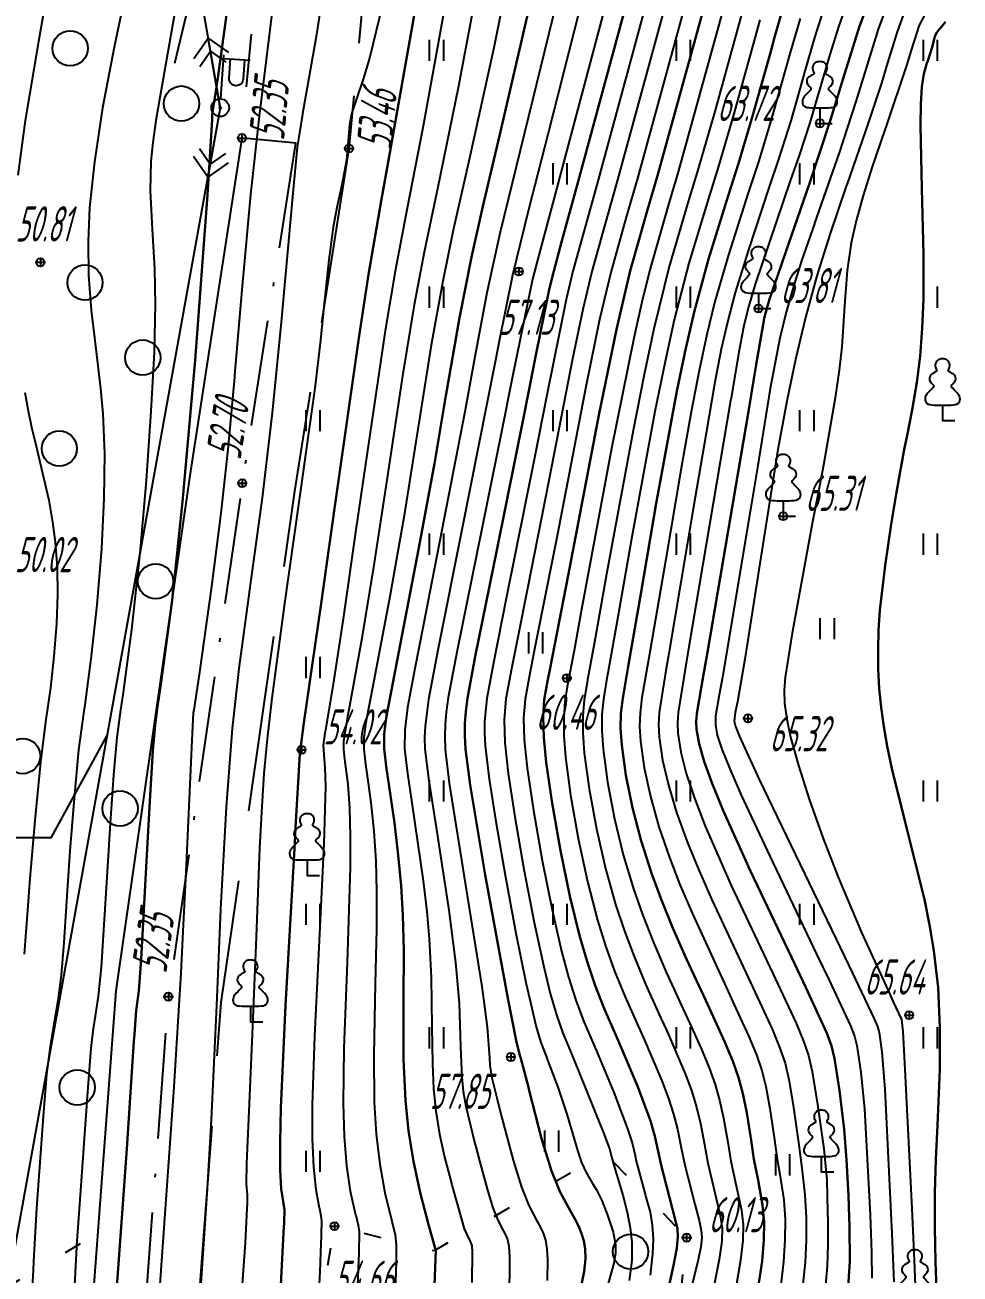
# Model space of a CAD drawing. Extents: x 1233805 to 1234355, y 654698 to 655114.
# Drawn here: x 1234273.72 to 1234300.23, y 655045.11 to 655080.53 of the extents above; entities that cross this region are included whole.
import ezdxf

# ---------------------------------------------------------------- set-up
doc = ezdxf.new("R2010")
doc.units = 0
for name, pattern in [('ИИDash_05_15', [2, 0.5, -1.5]), ('ИИDash_15_15', [3, 1.5, -1.5]), ('ИИDash_50_20', [7, 5, -2]), ('ИИDashDot_30_20', [5, 3, -1, 0, -1])]:
    doc.linetypes.add(name, pattern=pattern)
for name, color, linetype, lineweight in [('ИИ_ГОРИЗОНТАЛИ_ОСН', 32, 'Continuous', 25), ('ИИ_ГОРИЗОНТАЛИ_УТОЛЩ', 32, 'Continuous', 30), ('ИИ_ДОРОГИ_АД', 7, 'Continuous', 25), ('ИИ_ДОРОГИ_АД_ОСИ', 7, 'Continuous', 25), ('ИИ_ЛЭП_ВН', 250, 'Continuous', 25), ('ИИ_ОГРАДЫ', 7, 'Continuous', 25), ('ИИ_ОТМЕТКИ', 7, 'Continuous', 25), ('ИИ_УГОДЬЯ', 7, 'Continuous', 25)]:
    doc.layers.add(name, color=color, linetype=linetype, lineweight=lineweight)
doc.styles.add('VNIPISIMPLEXCUR', font='simplex.shx', dxfattribs={"width": 0.8, "oblique": 15})
doc.styles.add('ГОСТ 2.304 КУРСИВ', font='cs_gost2304.shx', dxfattribs={"oblique": 15})
doc.linetypes.add('ИИ054751', pattern='A,2.5,[1,3dservice.shx,S=0.8,R=0,X=0,Y=0],2.5', length=5)

# ---------------------------------------------------------------- blocks, each defined once
blk = doc.blocks.new('ИИ05401')
at = {"color": 0, "linetype": 'Continuous', "lineweight": 25}
for points in [[(-0.4, 1.2), (-0.4, 0)], [(0.4, 1.2), (0.4, 0)]]:
    blk.add_lwpolyline(points, dxfattribs=at)
blk = doc.blocks.new('ИИ053881')
at = {"color": 0, "linetype": 'Continuous', "lineweight": 25}
blk.add_lwpolyline([(0, 0.875), (0.129, 0.876), (0.342, 0.878), (0.479, 0.882), (0.614, 0.891), (0.726, 0.907), (0.816, 0.94), (0.906, 1), (0.956, 1.071), (0.983, 1.151), (0.991, 1.231), (0.986, 1.295), (0.963, 1.379), (0.932, 1.445), (0.884, 1.516), (0.798, 1.61), (0.719, 1.692), (0.646, 1.766), (0.575, 1.842), (0.536, 1.889), (0.511, 1.929), (0.501, 1.967), (0.504, 1.992), (0.518, 2.017), (0.545, 2.049), (0.608, 2.115), (0.679, 2.198), (0.732, 2.29), (0.745, 2.372), (0.736, 2.444), (0.709, 2.515), (0.672, 2.575), (0.633, 2.617), (0.596, 2.646), (0.548, 2.678), (0.495, 2.709), (0.408, 2.76), (0.363, 2.789), (0.336, 2.812), (0.324, 2.831), (0.321, 2.846), (0.325, 2.865), (0.335, 2.89), (0.353, 2.928), (0.372, 2.968), (0.4, 3.034), (0.413, 3.103), (0.412, 3.19), (0.398, 3.247), (0.363, 3.319), (0.32, 3.377), (0.284, 3.414), (0.246, 3.444), (0.181, 3.476), (0.125, 3.489), (0.07, 3.496), (0, 3.5), (-0.07, 3.496), (-0.125, 3.489), (-0.181, 3.476), (-0.246, 3.444), (-0.284, 3.414), (-0.32, 3.377), (-0.363, 3.319), (-0.398, 3.247), (-0.412, 3.19), (-0.413, 3.103), (-0.4, 3.034), (-0.372, 2.968), (-0.353, 2.928), (-0.335, 2.89), (-0.325, 2.865), (-0.321, 2.846), (-0.324, 2.831), (-0.336, 2.812), (-0.363, 2.789), (-0.408, 2.76), (-0.495, 2.709), (-0.548, 2.678), (-0.596, 2.646), (-0.633, 2.617), (-0.672, 2.575), (-0.709, 2.515), (-0.736, 2.444), (-0.745, 2.372), (-0.732, 2.29), (-0.679, 2.198), (-0.608, 2.115), (-0.545, 2.049), (-0.518, 2.017), (-0.504, 1.992), (-0.501, 1.967), (-0.511, 1.929), (-0.536, 1.889), (-0.575, 1.842), (-0.646, 1.766), (-0.719, 1.692), (-0.798, 1.61), (-0.884, 1.516), (-0.932, 1.445), (-0.963, 1.379), (-0.986, 1.295), (-0.991, 1.231), (-0.983, 1.151), (-0.956, 1.071), (-0.906, 1), (-0.816, 0.94), (-0.726, 0.907), (-0.614, 0.891), (-0.479, 0.882), (-0.342, 0.878), (-0.129, 0.876)], close=True, dxfattribs=at)
blk.add_lwpolyline([(0, 0.875), (0, 0), (0.7, 0)], dxfattribs=at)
blk = doc.blocks.new('ИИ05368')
at = {"color": 0, "linetype": 'Continuous'}
blk.add_circle((0, 0), 1, dxfattribs=at)
blk = doc.blocks.new('ИИ0511015')
at = {"linetype": 'Continuous', "lineweight": 25}
blk.add_hatch(color=0, dxfattribs=at).paths.add_polyline_path([(-0.05, 0, 1), (0.05, 0, 1)])
at = {"color": 0, "linetype": 'Continuous', "lineweight": 25, "flags": 128}
for points in [[(0, 0.5), (0, 3)], [(0, 2.806), (1.5, 2.806)], [(1.184, 2.806), (1.184, 1.706), (1.174, 1.617), (1.144, 1.532), (1.096, 1.456), (1.033, 1.393), (0.957, 1.345), (0.873, 1.316), (0.784, 1.306), (0.695, 1.316), (0.61, 1.345), (0.534, 1.393), (0.471, 1.456), (0.423, 1.532), (0.394, 1.617), (0.384, 1.706), (0.384, 2.806)]]:
    blk.add_lwpolyline(points, dxfattribs=at)
at = {"color": 0, "linetype": 'Continuous', "lineweight": 25}
for radius in [0.5, 0.05]:
    blk.add_circle((0, 0), radius, dxfattribs=at)
blk = doc.blocks.new('ИИ051141')
at = {"color": 0, "linetype": 'Continuous', "lineweight": 25, "flags": 128}
for points in [[(2.5, 0.75), (3.25, 0), (2.5, -0.75)], [(3, 1), (4, 0), (3, -1)], [(0, 0), (4, 0)]]:
    blk.add_lwpolyline(points, dxfattribs=at)
blk = doc.blocks.new('PICKET')
at = {"color": 0, "linetype": 'Continuous', "lineweight": 25}
for p, q in [((-0.23, 0), (0.23, 0)), ((0, 0.23), (0, -0.23))]:
    blk.add_line(p, q, dxfattribs=at)
blk.add_circle((0, 0), 0.23, dxfattribs=at)
at = {"color": 0, "linetype": 'Continuous', "style": 'VNIPISIMPLEXCUR', "oblique": 15, "width": 0.8}
blk.add_attdef('OTMETKA', (1.25, 0.3), '', height=2, dxfattribs=at)
at = {"color": 8, "linetype": 'Continuous', "style": 'VNIPISIMPLEXCUR', "oblique": 15, "width": 0.8, "flags": 1}
blk.add_attdef('NOMER', (1.25, -2.7), '', height=2, dxfattribs=at)

msp = doc.modelspace()

# ---------------------------------------------------------------- linework, layer by layer
at = {"layer": 'ИИ_ГОРИЗОНТАЛИ_ОСН', "flags": 128}
for points, elevation in [([(1234273.329, 655091.818), (1234273.82, 655090.132), (1234274.203, 655088.678), (1234274.391, 655087.867), (1234274.531, 655087.154), (1234274.631, 655086.498), (1234274.694, 655085.872), (1234274.724, 655085.25), (1234274.72, 655084.615), (1234274.683, 655083.947), (1234274.611, 655083.225), (1234274.43, 655081.95), (1234274.104, 655080.058), (1234273.723, 655077.819), (1234273.517, 655076.273)], 50.5), ([(1234286.84, 655083.219), (1234286.005, 655078.748), (1234285.421, 655075.936), (1234285.035, 655074.091), (1234284.754, 655072.594), (1234284.433, 655070.64), (1234283.986, 655067.685), (1234283.604, 655065.159), (1234283.262, 655063.086), (1234282.9, 655061.112), (1234282.864, 655060.924), (1234282.75, 655060.211), (1234282.75, 655059.996), (1234282.783, 655059.71), (1234282.793, 655059.639), (1234282.872, 655058.999), (1234282.92, 655058.32), (1234282.944, 655057.533), (1234282.942, 655056.641), (1234282.851, 655053.944), (1234282.762, 655051.515), (1234282.744, 655049.951), (1234282.772, 655049.01), (1234282.84, 655048.177), (1234282.944, 655047.459), (1234283.095, 655046.795), (1234283.097, 655046.785), (1234283.167, 655046.499), (1234283.195, 655046.312), (1234283.19, 655045.712), (1234283.061, 655042.752)], 55), ([(1234290.031, 655083.279), (1234288.545, 655077.424), (1234287.998, 655075.292), (1234287.545, 655073.439), (1234287.163, 655071.566), (1234287.057, 655071.026), (1234286.113, 655066.26), (1234285.427, 655062.804), (1234285.162, 655061.408), (1234285.063, 655060.645), (1234285.05, 655060.326), (1234285.059, 655060.006), (1234285.156, 655059.168), (1234285.392, 655057.653), (1234285.735, 655055.432), (1234285.928, 655053.944), (1234286.026, 655052.79), (1234286.07, 655051.555), (1234286.102, 655050.696), (1234286.146, 655050.288), (1234286.216, 655049.87), (1234286.466, 655048.848), (1234286.5, 655048.719), (1234286.606, 655048.323), (1234286.832, 655047.488), (1234286.986, 655046.987), (1234287.123, 655046.638), (1234287.286, 655046.328), (1234287.336, 655046.241), (1234287.402, 655046.089), (1234287.438, 655045.9), (1234287.457, 655045.612), (1234287.461, 655045.192), (1234287.434, 655044.294)], 57), ([(1234290.804, 655083.455), (1234288.725, 655075.628), (1234288.287, 655074.003), (1234288.108, 655073.318), (1234287.75, 655071.574), (1234287.546, 655070.562), (1234287.229, 655068.997), (1234285.977, 655062.794), (1234285.722, 655061.457), (1234285.662, 655061.044), (1234285.63, 655060.69), (1234285.621, 655060.348), (1234285.636, 655059.99), (1234285.749, 655059.033), (1234286.214, 655056.139), (1234286.674, 655053.27), (1234286.824, 655052.114), (1234286.889, 655051.244), (1234286.901, 655051.026), (1234286.954, 655050.672), (1234287.095, 655050.106), (1234287.166, 655049.838), (1234287.243, 655049.543), (1234287.562, 655048.346), (1234287.797, 655047.579), (1234288.002, 655047.059), (1234288.245, 655046.599), (1234288.319, 655046.469), (1234288.414, 655046.271), (1234288.473, 655046.071), (1234288.511, 655045.827), (1234288.531, 655045.513), (1234288.524, 655044.925)], 57.5), ([(1234285.991, 655083.096), (1234284.999, 655077.615), (1234284.559, 655075.339), (1234284.217, 655073.547), (1234283.943, 655071.92), (1234283.114, 655066.285), (1234282.74, 655063.693), (1234282.458, 655061.836), (1234282.24, 655060.548), (1234282.223, 655060.454), (1234282.172, 655060.102), (1234282.19, 655059.845), (1234282.191, 655059.837), (1234282.225, 655059.467), (1234282.237, 655058.947), (1234282.195, 655057.315), (1234282.079, 655054.957), (1234281.927, 655051.857), (1234281.865, 655049.915), (1234281.865, 655048.947), (1234281.898, 655048.144), (1234281.962, 655047.51), (1234282.062, 655046.992), (1234282.068, 655046.968), (1234282.11, 655046.766), (1234282.126, 655046.599), (1234282.106, 655045.9), (1234282.101, 655045.78), (1234282.085, 655045.4), (1234281.897, 655041.478)], 54.5), ([(1234276.75, 655082.279), (1234276.258, 655079.952), (1234275.923, 655078.182), (1234275.687, 655076.65), (1234275.552, 655075.358), (1234275.51, 655074.393), (1234275.526, 655073.429), (1234275.598, 655072.447), (1234275.744, 655071.19), (1234275.86, 655070.226), (1234275.925, 655069.506), (1234275.971, 655068.375), (1234275.958, 655067.102), (1234275.887, 655065.69), (1234275.754, 655064.09), (1234275.591, 655062.56), (1234275.414, 655061.25), (1234275.377, 655061.003), (1234275.242, 655059.974), (1234275.111, 655058.602), (1234274.995, 655057.116), (1234274.92, 655055.975), (1234274.822, 655054.513), (1234274.742, 655053.583), (1234274.651, 655052.861), (1234274.52, 655052.082), (1234274.431, 655051.561), (1234274.334, 655050.779), (1234274.235, 655049.583), (1234274.049, 655046.982), (1234273.966, 655045.466), (1234273.954, 655045.22), (1234273.871, 655043.744)], 51), ([(1234278.235, 655082.406), (1234277.76, 655079.709), (1234277.43, 655077.823), (1234277.343, 655077.199), (1234277.291, 655076.672), (1234277.269, 655075.828), (1234277.326, 655074.743), (1234277.393, 655073.616), (1234277.411, 655072.609), (1234277.38, 655071.257), (1234277.293, 655069.577), (1234277.153, 655067.613), (1234276.972, 655065.549), (1234276.742, 655063.39), (1234276.495, 655061.538), (1234276.43, 655061.111), (1234276.325, 655060.325), (1234276.228, 655059.267), (1234276.132, 655057.9), (1234276.049, 655056.52), (1234275.876, 655053.814), (1234275.794, 655052.989), (1234275.691, 655052.303), (1234275.654, 655052.078), (1234275.589, 655051.522), (1234275.502, 655050.398), (1234275.502, 655050.392), (1234275.494, 655050.277), (1234275.262, 655047.086), (1234275.185, 655045.923), (1234275.184, 655045.881), (1234275.121, 655044.788)], 51.5), ([(1234289.025, 655082.146), (1234288, 655077.938), (1234287.187, 655074.618), (1234286.818, 655072.931), (1234286.459, 655071.014), (1234286.194, 655069.559), (1234285.013, 655063.483), (1234284.786, 655062.334), (1234284.567, 655061.173), (1234284.485, 655060.536), (1234284.482, 655060.003), (1234284.563, 655059.304), (1234284.689, 655058.471), (1234285.01, 655056.26), (1234285.112, 655055.39), (1234285.181, 655054.618), (1234285.238, 655053.518), (1234285.257, 655052.122), (1234285.27, 655051.078), (1234285.304, 655050.366), (1234285.37, 655049.73), (1234285.475, 655049.082), (1234285.618, 655048.424), (1234285.821, 655047.65), (1234285.835, 655047.601), (1234285.953, 655047.168), (1234286.175, 655046.396), (1234286.328, 655046.058), (1234286.353, 655046.013), (1234286.386, 655045.914), (1234286.401, 655045.733), (1234286.39, 655044.87)], 56.5), ([(1234291.553, 655081.961), (1234289.95, 655076.064), (1234289.551, 655074.638), (1234289.25, 655073.545), (1234289.06, 655072.749), (1234288.513, 655070.031), (1234288.175, 655068.305), (1234287.365, 655064.264), (1234286.999, 655062.445), (1234286.812, 655061.434), (1234286.747, 655060.779), (1234286.745, 655060.449), (1234286.765, 655060.089), (1234286.877, 655059.144), (1234287.066, 655057.94), (1234287.33, 655056.422), (1234287.636, 655054.781), (1234287.917, 655053.378), (1234288.22, 655052.085), (1234288.345, 655051.679), (1234288.495, 655051.286), (1234288.529, 655051.203), (1234288.828, 655050.412), (1234289.084, 655049.643), (1234289.249, 655049.074), (1234289.392, 655048.584), (1234289.5, 655048.275), (1234289.63, 655047.993), (1234289.813, 655047.681), (1234289.923, 655047.5), (1234290.076, 655047.195), (1234290.236, 655046.785), (1234290.394, 655046.302), (1234290.465, 655045.941), (1234290.465, 655045.717), (1234290.413, 655045.425), (1234290.048, 655044.101)], 58.5), ([(1234292.054, 655081.756), (1234290.521, 655076.14), (1234290.158, 655074.859), (1234289.792, 655073.542), (1234289.536, 655072.464), (1234289.246, 655071.065), (1234288.791, 655068.733), (1234288.49, 655067.177), (1234287.739, 655063.41), (1234287.51, 655062.27), (1234287.356, 655061.424), (1234287.302, 655060.832), (1234287.32, 655060.176), (1234287.417, 655059.302), (1234287.604, 655058.08), (1234287.864, 655056.591), (1234288.156, 655055.083), (1234288.426, 655053.822), (1234288.611, 655053.072), (1234288.788, 655052.459), (1234288.968, 655051.946), (1234289.211, 655051.357), (1234289.28, 655051.195), (1234290.141, 655049.065), (1234290.29, 655048.661), (1234290.33, 655048.507), (1234290.331, 655048.503), (1234290.479, 655047.975), (1234290.497, 655047.917), (1234290.671, 655047.346), (1234290.793, 655046.866), (1234290.877, 655046.422), (1234290.922, 655046.02), (1234290.922, 655045.498), (1234290.852, 655044.931)], 59), ([(1234282.187, 655081.547), (1234281.964, 655080.144), (1234281.588, 655078.008), (1234281.587, 655077.999), (1234281.435, 655077.067), (1234281.31, 655075.763), (1234281.292, 655075.554), (1234280.982, 655072.107), (1234280.725, 655069.533), (1234280.442, 655067.124), (1234280.075, 655064.449), (1234280.074, 655064.441), (1234279.78, 655062.285), (1234279.596, 655060.584), (1234279.426, 655058.361), (1234279.268, 655055.461), (1234279.146, 655052.727), (1234278.999, 655049.489), (1234278.887, 655047.535), (1234278.695, 655044.691)], 53), ([(1234287.363, 655081.632), (1234287.012, 655079.881), (1234286.302, 655076.67), (1234285.863, 655074.714), (1234285.565, 655073.269), (1234285.239, 655071.451), (1234284.828, 655068.89), (1234284.467, 655066.626), (1234284.072, 655064.372), (1234283.57, 655061.731), (1234283.505, 655061.394), (1234283.377, 655060.704), (1234283.328, 655060.319), (1234283.328, 655059.998), (1234283.376, 655059.574), (1234283.406, 655059.37), (1234283.527, 655058.486), (1234283.609, 655057.673), (1234283.663, 655056.832), (1234283.688, 655055.967), (1234283.685, 655054.905), (1234283.649, 655053.337), (1234283.607, 655051.326), (1234283.622, 655049.988), (1234283.679, 655049.083), (1234283.781, 655048.224), (1234283.924, 655047.42), (1234284.122, 655046.608), (1234284.122, 655046.606), (1234284.212, 655046.232), (1234284.244, 655045.93), (1234284.244, 655045.48), (1234284.211, 655044.567)], 55.5), ([(1234292.535, 655081.474), (1234291.093, 655076.217), (1234290.765, 655075.076), (1234290.336, 655073.546), (1234290.012, 655072.179), (1234289.628, 655070.316), (1234289.049, 655067.323), (1234288.804, 655066.048), (1234288.16, 655062.786), (1234288.021, 655062.095), (1234287.9, 655061.412), (1234287.857, 655060.878), (1234287.874, 655060.258), (1234287.957, 655059.46), (1234288.135, 655058.259), (1234288.385, 655056.84), (1234288.665, 655055.443), (1234288.935, 655054.265), (1234289.132, 655053.529), (1234289.337, 655052.881), (1234289.554, 655052.297), (1234289.845, 655051.614), (1234289.939, 655051.399), (1234290.411, 655050.265), (1234290.795, 655049.26), (1234290.933, 655048.834), (1234291.017, 655048.474), (1234291.042, 655048.352), (1234291.311, 655047.336), (1234291.325, 655047.289), (1234291.441, 655046.865), (1234291.504, 655046.501), (1234291.528, 655046.11), (1234291.514, 655045.686), (1234291.441, 655045.085)], 59.5), ([(1234280.758, 655081.161), (1234280.357, 655077.944), (1234280.116, 655075.724), (1234279.904, 655073.424), (1234279.904, 655073.422), (1234279.898, 655073.349), (1234279.662, 655070.6), (1234279.657, 655070.543), (1234279.472, 655068.492), (1234279.275, 655066.687), (1234279.007, 655064.606), (1234278.656, 655062.115), (1234278.503, 655061.114), (1234278.49, 655061.027), (1234278.441, 655060.056), (1234278.423, 655059.627), (1234278.293, 655056.708), (1234278.189, 655054.633), (1234278.149, 655053.841), (1234278.139, 655053.655), (1234277.94, 655050.423), (1234277.473, 655043.889)], 52.5), ([(1234283.859, 655081.102), (1234283.485, 655079.59), (1234283.308, 655078.996), (1234283.115, 655078.432), (1234282.985, 655078.04), (1234282.921, 655077.705), (1234282.885, 655077.244), (1234282.838, 655076.693), (1234282.699, 655075.999), (1234282.561, 655075.359), (1234282.46, 655074.793), (1234282.338, 655073.872), (1234282.187, 655072.454), (1234282.098, 655071.591), (1234281.935, 655070.234), (1234281.624, 655068.015), (1234281.622, 655068.005), (1234281.067, 655064.059), (1234280.722, 655061.443), (1234280.588, 655060.284), (1234280.495, 655059.305), (1234280.431, 655058.371), (1234280.373, 655057.19), (1234280.273, 655054.672), (1234280.164, 655051.916), (1234280.074, 655049.95), (1234280.001, 655048.244), (1234279.995, 655047.667), (1234280.019, 655047.357), (1234280.02, 655047.349), (1234280.024, 655047.204), (1234280.019, 655047.107), (1234280.013, 655046.985), (1234279.961, 655046.001), (1234279.851, 655044.444)], 53.5), ([(1234294.126, 655081.168), (1234293.93, 655080.452), (1234293.277, 655078.08), (1234292.807, 655076.447), (1234292.536, 655075.552), (1234291.987, 655073.678), (1234291.553, 655071.911), (1234291.277, 655070.621), (1234290.96, 655069.031), (1234290.205, 655064.959), (1234289.863, 655063.029), (1234289.671, 655061.963), (1234289.657, 655061.888), (1234289.571, 655061.382), (1234289.534, 655060.949), (1234289.535, 655060.456), (1234289.577, 655059.885), (1234289.713, 655058.87), (1234289.921, 655057.732), (1234290.177, 655056.616), (1234290.461, 655055.594), (1234290.704, 655054.863), (1234290.988, 655054.112), (1234291.314, 655053.334), (1234291.749, 655052.37), (1234291.913, 655052.012), (1234292.443, 655050.774), (1234292.623, 655050.284), (1234292.759, 655049.845), (1234292.872, 655049.38), (1234292.984, 655048.783), (1234293.081, 655048.259), (1234293.28, 655047.415), (1234293.432, 655046.777), (1234293.485, 655046.418), (1234293.477, 655046.044), (1234293.404, 655045.521), (1234293.253, 655044.761)], 61), ([(1234297.042, 655081.2), (1234296.793, 655080.505), (1234296.535, 655079.695), (1234296.245, 655078.693), (1234296.229, 655078.636), (1234295.973, 655077.759), (1234295.664, 655076.829), (1234295.418, 655076.115), (1234294.434, 655073.205), (1234294.235, 655072.541), (1234294.094, 655071.961), (1234293.957, 655071.256), (1234293.737, 655069.96), (1234293.722, 655069.87), (1234292.545, 655062.899), (1234292.445, 655062.325), (1234292.237, 655061.038), (1234292.216, 655060.737), (1234292.231, 655060.448), (1234292.313, 655059.914), (1234292.467, 655059.31), (1234292.697, 655058.609), (1234293.006, 655057.809), (1234293.741, 655056.133), (1234294.918, 655053.631), (1234295.204, 655053.033), (1234295.58, 655052.225), (1234295.793, 655051.72), (1234295.929, 655051.311), (1234296.035, 655050.86), (1234296.193, 655049.923), (1234296.365, 655048.66), (1234296.446, 655047.876), (1234296.449, 655047.798), (1234296.466, 655047.295), (1234296.467, 655047.277), (1234296.486, 655046.565), (1234296.484, 655045.939), (1234296.46, 655045.347), (1234296.413, 655044.795)], 63.5), ([(1234298.168, 655081.102), (1234297.912, 655080.416), (1234297.557, 655079.278), (1234297.277, 655078.361), (1234296.8, 655076.909), (1234296.107, 655074.908), (1234296.099, 655074.888), (1234295.747, 655073.867), (1234295.507, 655073.113), (1234295.302, 655072.384), (1234295.125, 655071.647), (1234294.848, 655070.221), (1234294.483, 655067.984), (1234294.321, 655066.962), (1234293.491, 655062.04), (1234293.401, 655061.537), (1234293.298, 655060.934), (1234293.292, 655060.674), (1234293.346, 655060.39), (1234293.475, 655059.995), (1234293.7, 655059.434), (1234294.023, 655058.695), (1234294.833, 655056.957), (1234296.162, 655054.184), (1234296.52, 655053.441), (1234297.122, 655052.153), (1234297.233, 655051.861), (1234297.301, 655051.595), (1234297.419, 655050.838), (1234297.517, 655049.788), (1234297.68, 655046.795), (1234297.723, 655045.732), (1234297.724, 655045.692), (1234297.724, 655045.685), (1234297.731, 655044.994)], 64.5), ([(1234293.47, 655080.809), (1234292.236, 655076.37), (1234291.98, 655075.509), (1234291.433, 655073.587), (1234291.207, 655072.673), (1234290.977, 655071.652), (1234290.347, 655068.524), (1234289.498, 655063.958), (1234289.286, 655062.789), (1234289.096, 655061.776), (1234289.094, 655061.764), (1234289.023, 655061.351), (1234288.993, 655060.905), (1234289, 655060.378), (1234289.046, 655059.773), (1234289.188, 655058.694), (1234289.406, 655057.458), (1234289.669, 655056.239), (1234289.953, 655055.151), (1234290.18, 655054.422), (1234290.437, 655053.705), (1234290.727, 655052.99), (1234291.114, 655052.119), (1234291.255, 655051.808), (1234291.771, 655050.592), (1234291.96, 655050.086), (1234292.104, 655049.65), (1234292.22, 655049.218), (1234292.328, 655048.692), (1234292.428, 655048.202), (1234292.711, 655047.092), (1234292.833, 655046.631), (1234292.894, 655046.351), (1234292.908, 655046.138), (1234292.883, 655045.888), (1234292.808, 655045.513), (1234292.383, 655043.779)], 60.5), ([(1234294.55, 655080.673), (1234294.389, 655080.086), (1234293.813, 655078.011), (1234293.378, 655076.523), (1234293.095, 655075.61), (1234292.544, 655073.78), (1234292.129, 655072.17), (1234291.867, 655070.99), (1234291.579, 655069.574), (1234290.911, 655065.959), (1234290.507, 655063.638), (1234290.246, 655062.15), (1234290.219, 655062.005), (1234290.118, 655061.412), (1234290.075, 655060.981), (1234290.071, 655060.526), (1234290.108, 655059.998), (1234290.235, 655059.059), (1234290.434, 655058.024), (1234290.683, 655057.003), (1234290.97, 655056.037), (1234291.229, 655055.303), (1234291.539, 655054.517), (1234291.9, 655053.677), (1234292.384, 655052.62), (1234292.571, 655052.216), (1234292.886, 655051.512), (1234293.114, 655050.958), (1234293.284, 655050.483), (1234293.414, 655050.04), (1234293.525, 655049.535), (1234293.642, 655048.856), (1234293.734, 655048.315), (1234293.885, 655047.615), (1234294.032, 655046.923), (1234294.08, 655046.504), (1234294.073, 655046.06), (1234294.009, 655045.497), (1234293.883, 655044.777)], 61.5), ([(1234295.693, 655080.712), (1234295.397, 655079.683), (1234295.304, 655079.346), (1234294.888, 655077.874), (1234294.521, 655076.676), (1234294.226, 655075.77), (1234293.663, 655074.017), (1234293.282, 655072.688), (1234293.051, 655071.754), (1234292.83, 655070.731), (1234292.605, 655069.558), (1234292.324, 655067.96), (1234291.884, 655065.381), (1234291.395, 655062.525), (1234291.34, 655062.209), (1234291.211, 655061.458), (1234291.157, 655061.022), (1234291.143, 655060.642), (1234291.169, 655060.223), (1234291.277, 655059.468), (1234291.453, 655058.649), (1234291.691, 655057.797), (1234291.988, 655056.923), (1234292.278, 655056.179), (1234292.64, 655055.325), (1234293.653, 655053.122), (1234293.887, 655052.625), (1234294.235, 655051.864), (1234294.455, 655051.333), (1234294.607, 655050.886), (1234294.723, 655050.43), (1234294.838, 655049.808), (1234294.97, 655048.914), (1234295.04, 655048.428), (1234295.124, 655047.931), (1234295.231, 655047.216), (1234295.269, 655046.658), (1234295.267, 655046.08), (1234295.226, 655045.463), (1234295.145, 655044.809)], 62.5), ([(1234296.37, 655080.995), (1234296.113, 655080.2), (1234295.821, 655079.188), (1234295.763, 655078.982), (1234295.428, 655077.812), (1234295.093, 655076.753), (1234294.802, 655075.884), (1234294.228, 655074.154), (1234293.858, 655072.946), (1234293.643, 655072.145), (1234293.46, 655071.336), (1234293.28, 655070.401), (1234293.03, 655068.96), (1234292.667, 655066.81), (1234291.97, 655062.712), (1234291.895, 655062.284), (1234291.697, 655061.033), (1234291.68, 655060.692), (1234291.7, 655060.336), (1234291.796, 655059.687), (1234291.961, 655058.976), (1234292.195, 655058.201), (1234292.497, 655057.366), (1234292.803, 655056.616), (1234293.191, 655055.728), (1234294.287, 655053.375), (1234294.545, 655052.829), (1234294.909, 655052.041), (1234295.124, 655051.522), (1234295.268, 655051.089), (1234295.377, 655050.625), (1234295.5, 655049.902), (1234295.646, 655048.841), (1234295.693, 655048.485), (1234295.746, 655048.116), (1234295.83, 655047.363), (1234295.864, 655046.713), (1234295.866, 655046.077), (1234295.836, 655045.446), (1234295.775, 655044.825)], 63), ([(1234298.621, 655080.813), (1234298.444, 655080.336), (1234298.201, 655079.547), (1234298, 655078.883), (1234297.635, 655077.771), (1234297.018, 655075.995), (1234297.015, 655075.986), (1234296.537, 655074.593), (1234296.172, 655073.421), (1234295.846, 655072.24), (1234295.561, 655071.043), (1234295.319, 655069.866), (1234295.068, 655068.493), (1234294.495, 655064.898), (1234294.411, 655064.351), (1234294.127, 655062.543), (1234293.916, 655061.336), (1234293.857, 655061.036), (1234293.823, 655060.786), (1234293.859, 655060.64), (1234293.975, 655060.351), (1234294.532, 655059.138), (1234296.714, 655054.605), (1234297.178, 655053.646), (1234297.788, 655052.365), (1234297.886, 655052.13), (1234297.934, 655051.962), (1234298.014, 655051.407), (1234298.093, 655050.352), (1234298.298, 655046.255), (1234298.353, 655044.89)], 65), ([(1234299.215, 655080.794), (1234299.074, 655080.523), (1234298.844, 655079.812), (1234298.723, 655079.405), (1234298.123, 655077.631), (1234298.096, 655077.554), (1234297.739, 655076.509), (1234297.481, 655075.692), (1234297.281, 655074.972), (1234297.141, 655074.352), (1234297.027, 655073.569), (1234296.958, 655072.562), (1234296.879, 655071.404), (1234296.802, 655070.738), (1234296.689, 655069.956), (1234296.357, 655068.048), (1234296.206, 655067.258), (1234296.05, 655066.442), (1234295.471, 655063.285), (1234295.268, 655062.038), (1234295.239, 655061.671), (1234295.255, 655061.292), (1234295.317, 655060.847), (1234295.426, 655060.335), (1234295.649, 655059.53), (1234295.964, 655058.551), (1234296.349, 655057.466), (1234296.773, 655056.367), (1234297.435, 655054.795), (1234298.236, 655053.045), (1234298.326, 655052.854), (1234298.568, 655052.33), (1234298.607, 655051.989), (1234298.669, 655050.915), (1234298.859, 655046.968), (1234298.918, 655045.716), (1234298.928, 655045.501), (1234298.976, 655044.323)], 65.5), ([(1234273.717, 655070.11), (1234273.798, 655069.641), (1234273.909, 655069.13), (1234274.041, 655068.587), (1234274.393, 655067.052), (1234274.503, 655066.433), (1234274.578, 655065.866), (1234274.63, 655065.15), (1234274.641, 655064.381), (1234274.61, 655063.561), (1234274.536, 655062.631), (1234274.44, 655061.735), (1234274.334, 655060.961), (1234274.316, 655060.844), (1234274.159, 655059.623), (1234273.997, 655057.971), (1234273.858, 655056.331), (1234273.792, 655055.431), (1234273.697, 655054.183)], 50.5)]:
    msp.add_lwpolyline(points, dxfattribs=dict(at, elevation=elevation))
at = {"layer": 'ИИ_ГОРИЗОНТАЛИ_УТОЛЩ', "flags": 128}
for points, elevation in [([(1234285.22, 655083.424), (1234283.992, 655076.482), (1234283.832, 655075.59), (1234283.458, 655073.456), (1234283.195, 655071.719), (1234282.507, 655066.885), (1234282.115, 655064.122), (1234281.629, 655060.742), (1234281.586, 655060.45), (1234281.51, 655059.866), (1234281.51, 655059.86), (1234281.394, 655057.774), (1234281.368, 655057.338), (1234281.107, 655052.724), (1234280.977, 655049.828), (1234280.954, 655048.84), (1234280.957, 655048.072), (1234280.986, 655047.528), (1234281.042, 655047.168), (1234281.044, 655047.159), (1234281.076, 655046.945), (1234281.065, 655046.56), (1234281.06, 655046.444), (1234281.053, 655046.279), (1234280.885, 655043.146)], 54), ([(1234291.003, 655081.989), (1234289.379, 655075.987), (1234288.942, 655074.405), (1234288.709, 655073.553), (1234288.584, 655073.033), (1234288.206, 655071.17), (1234287.86, 655069.434), (1234287.096, 655065.636), (1234286.488, 655062.619), (1234286.268, 655061.443), (1234286.217, 655061.062), (1234286.192, 655060.721), (1234286.189, 655060.374), (1234286.21, 655059.998), (1234286.337, 655058.986), (1234286.764, 655056.432), (1234287.408, 655052.935), (1234287.647, 655051.733), (1234287.763, 655051.273), (1234287.767, 655051.26), (1234287.991, 655050.409), (1234288.013, 655050.319), (1234288.363, 655048.954), (1234288.646, 655048.037), (1234288.885, 655047.455), (1234289.189, 655046.895), (1234289.303, 655046.697), (1234289.414, 655046.476), (1234289.499, 655046.262), (1234289.561, 655046.051), (1234289.601, 655045.835), (1234289.614, 655045.546), (1234289.57, 655045.181), (1234289.457, 655044.641)], 58), ([(1234279.505, 655081.373), (1234279.182, 655078.959), (1234279.076, 655078.295), (1234279.03, 655077.986), (1234279.023, 655077.853), (1234278.897, 655075.711), (1234278.541, 655071.03), (1234278.19, 655067.008), (1234277.893, 655064.222), (1234277.575, 655061.827), (1234277.472, 655061.144), (1234277.408, 655060.676), (1234277.347, 655059.956), (1234277.269, 655058.685), (1234277.176, 655057.001), (1234277.01, 655054.044), (1234276.944, 655053.145), (1234276.885, 655052.647), (1234276.877, 655052.596), (1234276.823, 655051.906), (1234276.811, 655051.713), (1234276.607, 655048.663), (1234276.269, 655043.962)], 52), ([(1234297.715, 655081.392), (1234297.38, 655080.495), (1234296.913, 655079.009), (1234296.553, 655077.84), (1234295.972, 655076.067), (1234295.195, 655073.821), (1234295.165, 655073.735), (1234294.828, 655072.755), (1234294.689, 655072.251), (1234294.451, 655070.902), (1234294.231, 655069.573), (1234293.067, 655062.744), (1234292.955, 655062.111), (1234292.772, 655061.009), (1234292.752, 655060.773), (1234292.762, 655060.561), (1234292.83, 655060.149), (1234292.972, 655059.649), (1234293.199, 655059.019), (1234293.515, 655058.252), (1234294.289, 655056.541), (1234295.546, 655053.896), (1234295.862, 655053.237), (1234296.457, 655051.938), (1234296.581, 655051.588), (1234296.668, 655051.227), (1234296.816, 655050.317), (1234296.941, 655049.224), (1234297.009, 655048.348), (1234297.063, 655047.336), (1234297.088, 655046.717), (1234297.095, 655046.493), (1234297.096, 655046.479), (1234297.107, 655045.466), (1234297.053, 655044.606)], 64), ([(1234288.018, 655081.013), (1234287.174, 655077.388), (1234286.689, 655075.344), (1234286.376, 655073.943), (1234286.037, 655072.224), (1234285.656, 655070.013), (1234285.33, 655068.092), (1234284.891, 655065.704), (1234284.262, 655062.458), (1234284.145, 655061.864), (1234283.972, 655060.939), (1234283.907, 655060.428), (1234283.905, 655060.001), (1234283.97, 655059.439), (1234284.035, 655059), (1234284.193, 655057.907), (1234284.304, 655056.993), (1234284.385, 655056.12), (1234284.435, 655055.292), (1234284.458, 655054.291), (1234284.455, 655052.895), (1234284.455, 655051.205), (1234284.505, 655050.036), (1234284.593, 655049.177), (1234284.733, 655048.304), (1234284.92, 655047.427), (1234285.169, 655046.482), (1234285.363, 655045.804), (1234285.363, 655045.804), (1234285.369, 655045.787), (1234285.37, 655045.785), (1234285.37, 655045.785), (1234285.32, 655044.549)], 56), ([(1234293.005, 655081.153), (1234291.664, 655076.294), (1234291.372, 655075.292), (1234290.881, 655073.556), (1234290.488, 655071.894), (1234289.998, 655069.511), (1234289.287, 655065.804), (1234289.119, 655064.919), (1234288.606, 655062.29), (1234288.532, 655061.92), (1234288.444, 655061.393), (1234288.413, 655060.911), (1234288.429, 655060.329), (1234288.497, 655059.618), (1234288.662, 655058.461), (1234288.899, 655057.127), (1234289.17, 655055.828), (1234289.444, 655054.708), (1234289.656, 655053.978), (1234289.887, 655053.295), (1234290.14, 655052.645), (1234290.479, 655051.868), (1234290.597, 655051.604), (1234291.095, 655050.419), (1234291.45, 655049.455), (1234291.575, 655049.026), (1234291.68, 655048.553), (1234291.754, 655048.201), (1234292.143, 655046.698), (1234292.146, 655046.687), (1234292.215, 655046.402), (1234292.229, 655046.17), (1234292.196, 655045.851), (1234292.105, 655045.352), (1234291.709, 655043.554)], 60), ([(1234295.275, 655081.23), (1234294.973, 655080.178), (1234294.846, 655079.716), (1234294.35, 655077.941), (1234293.95, 655076.6), (1234293.658, 655075.682), (1234293.103, 655073.893), (1234292.705, 655072.429), (1234292.459, 655071.369), (1234292.203, 655070.143), (1234291.617, 655066.959), (1234291.177, 655064.401), (1234290.821, 655062.338), (1234290.781, 655062.113), (1234290.665, 655061.438), (1234290.616, 655061.005), (1234290.607, 655060.587), (1234290.639, 655060.111), (1234290.757, 655059.258), (1234290.944, 655058.331), (1234291.187, 655057.397), (1234291.479, 655056.48), (1234291.753, 655055.741), (1234292.09, 655054.921), (1234292.487, 655054.02), (1234293.019, 655052.871), (1234293.229, 655052.42), (1234293.561, 655051.688), (1234293.785, 655051.145), (1234293.946, 655050.684), (1234294.068, 655050.235), (1234294.181, 655049.68), (1234294.304, 655048.905), (1234294.387, 655048.372), (1234294.503, 655047.777), (1234294.631, 655047.07), (1234294.674, 655046.585), (1234294.67, 655046.073), (1234294.617, 655045.479), (1234294.514, 655044.793)], 62), ([(1234299.816, 655080.618), (1234299.662, 655080.434), (1234299.651, 655080.422), (1234299.569, 655080.318), (1234299.527, 655080.234), (1234299.48, 655080.062), (1234299.446, 655079.926), (1234299.303, 655079.486), (1234299.289, 655079.445), (1234299.203, 655079.142), (1234299.148, 655078.776), (1234299.115, 655078.289), (1234299.105, 655077.675), (1234299.146, 655075.896), (1234299.192, 655074.03), (1234299.192, 655072.758), (1234299.159, 655071.93), (1234299.095, 655071.141), (1234299.001, 655070.395), (1234298.868, 655069.62), (1234298.718, 655068.846), (1234298.658, 655068.541), (1234298.426, 655067.279), (1234298.265, 655066.314), (1234298.103, 655065.203), (1234297.957, 655063.935), (1234297.921, 655063.369), (1234297.905, 655062.818), (1234297.912, 655062.265), (1234297.941, 655061.719), (1234297.992, 655061.177), (1234298.066, 655060.639), (1234298.166, 655060.079), (1234298.3, 655059.45), (1234298.725, 655057.741), (1234299.22, 655055.734), (1234299.376, 655054.968), (1234299.491, 655054.275), (1234299.605, 655053.234), (1234299.657, 655052.117), (1234299.652, 655050.912), (1234299.587, 655049.332), (1234299.543, 655048.358), (1234299.518, 655047.413), (1234299.515, 655046.444), (1234299.533, 655045.461), (1234299.573, 655044.402)], 66)]:
    msp.add_lwpolyline(points, dxfattribs=dict(at, elevation=elevation))
at = {"layer": 'ИИ_ДОРОГИ_АД', "linetype": 'ИИDash_15_15', "flags": 128}
msp.add_lwpolyline([(1234281.827, 655108.185), (1234282.145, 655107.234), (1234283.298, 655102.555), (1234284.171, 655097.94), (1234284.306, 655092.175), (1234283.743, 655086.024), (1234282.906, 655077.029), (1234279.872, 655077.325), (1234280.918, 655088.9), (1234281.252, 655092.571), (1234281.358, 655098.025), (1234280.722, 655102.336), (1234280.154, 655103.607)], dxfattribs=at)
at = {"layer": 'ИИ_ДОРОГИ_АД', "flags": 128}
msp.add_lwpolyline([(1234279.872, 655077.325), (1234278.397, 655067.76), (1234276.293, 655053.142), (1234275.266, 655039.379), (1234273.932, 655029.016), (1234273.028, 655025.511)], dxfattribs=at)
at = {"layer": 'ИИ_ДОРОГИ_АД', "linetype": 'ИИDash_50_20', "flags": 128}
msp.add_lwpolyline([(1234282.906, 655077.029), (1234281.364, 655067.314), (1234279.277, 655052.816), (1234278.252, 655039.076), (1234276.892, 655028.51)], dxfattribs=at)
at = {"layer": 'ИИ_ДОРОГИ_АД_ОСИ', "linetype": 'ИИDashDot_30_20', "flags": 128}
msp.add_lwpolyline([(1234281.389, 655077.177), (1234279.88, 655067.537), (1234277.785, 655052.979), (1234276.759, 655039.228), (1234275.408, 655028.731), (1234274.965, 655027.015)], dxfattribs=at)
at = {"layer": 'ИИ_ЛЭП_ВН', "flags": 128}
for points in [[(1234274.151, 655107.462), (1234275.649, 655098.828), (1234279.258, 655078.184), (1234272.827, 655042.58), (1234274.667, 655026.783)], [(1234276.043, 655060.382), (1234274.457, 655057.478), (1234268.362, 655057.478)]]:
    msp.add_lwpolyline(points, dxfattribs=at)
at = {"layer": 'ИИ_ОГРАДЫ', "linetype": 'ИИ054751', "flags": 128}
msp.add_lwpolyline([(1234277.967, 655079.445), (1234280.019, 655088.017), (1234280.322, 655091.842)], dxfattribs=at)
at = {"layer": 'ИИ_УГОДЬЯ', "linetype": 'ИИDash_05_15', "flags": 128}
for points in [[(1234291.672, 655038.637), (1234291.883, 655040.253), (1234292.479, 655046.145), (1234290.167, 655048.532), (1234285.318, 655045.772), (1234282.494, 655046.472), (1234280.47, 655035.219), (1234277.568, 655033.761)], [(1234250.851, 655046.645), (1234253.793, 655045.814), (1234250.962, 655038.129), (1234249.254, 655034.333), (1234248.15, 655031.187), (1234247.228, 655028.129), (1234247.886, 655026.458), (1234251.887, 655022.408), (1234252.95, 655015.977), (1234255.432, 655011.774), (1234257.906, 655013.862), (1234256.251, 655016.318), (1234257.071, 655019.48), (1234260.788, 655018.264), (1234261.309, 655019.966), (1234260.892, 655022.71), (1234257.245, 655024.169), (1234256.173, 655033.3), (1234258.5, 655036.042), (1234259.972, 655038.773), (1234258.25, 655042.917), (1234263.071, 655045.123), (1234265.048, 655044.554), (1234267.767, 655042.222), (1234269.657, 655042.629), (1234275.779, 655046.261)]]:
    msp.add_lwpolyline(points, dxfattribs=at)

# ---------------------------------------------------------------- block references
at = {"layer": 'ИИ_ЛЭП_ВН', "xscale": 0.5, "yscale": 0.5, "zscale": 0.5}
for name, rotation in [('ИИ051141', 99.91547672764558), ('ИИ0511015', 356.0244390056849), ('ИИ051141', 259.7620023079642)]:
    msp.add_blockref(name, (1234279.258, 655078.184), dxfattribs=dict(at, rotation=rotation))
at = {"layer": 'ИИ_ОТМЕТКИ'}
ref = msp.add_blockref('PICKET', (1234279.872, 655077.325, 52.348), dxfattribs=dict(at, xscale=0.5, yscale=0.5, zscale=0.5))
ref.add_attrib('OTMETKA', '52.35', (1234281.064, 655077.24, 52.348), dxfattribs={"layer": '0', "color": 0, "linetype": 'Continuous', "height": 1, "rotation": 84.8378, "style": 'ГОСТ 2.304 КУРСИВ', "oblique": 15, "width": 0.65})
ref = msp.add_blockref('PICKET', (1234282.906, 655077.029, 53.463), dxfattribs=dict(at, xscale=0.5, yscale=0.5, zscale=0.5))
ref.add_attrib('OTMETKA', '53.46', (1234284.113, 655076.955, 53.463), dxfattribs={"layer": '0', "color": 0, "linetype": 'Continuous', "height": 1, "rotation": 84.6844, "style": 'ГОСТ 2.304 КУРСИВ', "oblique": 15, "width": 0.65})
ref = msp.add_blockref('PICKET', (1234296.254, 655077.741, 63.715), dxfattribs=dict(at, xscale=0.5, yscale=0.5, zscale=0.5))
ref.add_attrib('OTMETKA', '63.72', (1234293.342, 655077.806, 63.715), dxfattribs={"layer": '0', "color": 0, "linetype": 'Continuous', "height": 1, "style": 'ГОСТ 2.304 КУРСИВ', "oblique": 15, "width": 0.65})
ref = msp.add_blockref('PICKET', (1234274.156, 655073.8, 50.809), dxfattribs=dict(at, xscale=0.5, yscale=0.5, zscale=0.5))
ref.add_attrib('OTMETKA', '50.81', (1234273.451, 655074.39, 50.809), dxfattribs={"layer": '0', "color": 0, "linetype": 'Continuous', "height": 1, "style": 'ГОСТ 2.304 КУРСИВ', "oblique": 15, "width": 0.65})
ref = msp.add_blockref('PICKET', (1234287.722, 655073.54, 57.127), dxfattribs=dict(at, xscale=0.5, yscale=0.5, zscale=0.5))
ref.add_attrib('OTMETKA', '57.13', (1234287.161, 655071.741, 57.127), dxfattribs={"layer": '0', "color": 0, "linetype": 'Continuous', "height": 1, "style": 'ГОСТ 2.304 КУРСИВ', "oblique": 15, "width": 0.65})
ref = msp.add_blockref('PICKET', (1234294.514, 655072.489, 63.809), dxfattribs=dict(at, xscale=0.5, yscale=0.5, zscale=0.5))
ref.add_attrib('OTMETKA', '63.81', (1234295.139, 655072.639, 63.809), dxfattribs={"layer": '0', "color": 0, "linetype": 'Continuous', "height": 1, "style": 'ГОСТ 2.304 КУРСИВ', "oblique": 15, "width": 0.65})
ref = msp.add_blockref('PICKET', (1234279.88, 655067.537, 52.701), dxfattribs=dict(at, xscale=0.5, yscale=0.5, zscale=0.5))
ref.add_attrib('OTMETKA', '52.70', (1234279.829, 655068.178, 52.701), dxfattribs={"layer": '0', "color": 0, "linetype": 'Continuous', "height": 1, "rotation": 81.1048, "style": 'ГОСТ 2.304 КУРСИВ', "oblique": 15, "width": 0.65})
ref = msp.add_blockref('PICKET', (1234295.216, 655066.601, 65.311), dxfattribs=dict(at, xscale=0.5, yscale=0.5, zscale=0.5))
ref.add_attrib('OTMETKA', '65.31', (1234295.841, 655066.751, 65.311), dxfattribs={"layer": '0', "color": 0, "linetype": 'Continuous', "height": 1, "style": 'ГОСТ 2.304 КУРСИВ', "oblique": 15, "width": 0.65})
ref = msp.add_blockref('PICKET', (1234272.811, 655066.282, 50.022), dxfattribs=dict(at, xscale=0.5, yscale=0.5, zscale=0.5))
ref.add_attrib('OTMETKA', '50.02', (1234273.431, 655065.014, 50.022), dxfattribs={"layer": '0', "color": 0, "linetype": 'Continuous', "height": 1, "style": 'ГОСТ 2.304 КУРСИВ', "oblique": 15, "width": 0.65})
ref = msp.add_blockref('PICKET', (1234289.081, 655062.01, 60.46), dxfattribs=dict(at, xscale=0.5, yscale=0.5, zscale=0.5))
ref.add_attrib('OTMETKA', '60.46', (1234288.205, 655060.542, 60.46), dxfattribs={"layer": '0', "color": 0, "linetype": 'Continuous', "height": 1, "style": 'ГОСТ 2.304 КУРСИВ', "oblique": 15, "width": 0.65})
ref = msp.add_blockref('PICKET', (1234281.561, 655059.979, 54.015), dxfattribs=dict(at, xscale=0.5, yscale=0.5, zscale=0.5))
ref.add_attrib('OTMETKA', '54.02', (1234282.186, 655060.129, 54.015), dxfattribs={"layer": '0', "color": 0, "linetype": 'Continuous', "height": 1, "style": 'ГОСТ 2.304 КУРСИВ', "oblique": 15, "width": 0.65})
ref = msp.add_blockref('PICKET', (1234294.218, 655060.869, 65.323), dxfattribs=dict(at, xscale=0.5, yscale=0.5, zscale=0.5))
ref.add_attrib('OTMETKA', '65.32', (1234294.827, 655059.933, 65.323), dxfattribs={"layer": '0', "color": 0, "linetype": 'Continuous', "height": 1, "style": 'ГОСТ 2.304 КУРСИВ', "oblique": 15, "width": 0.65})
ref = msp.add_blockref('PICKET', (1234277.785, 655052.979, 52.353), dxfattribs=dict(at, xscale=0.5, yscale=0.5, zscale=0.5))
ref.add_attrib('OTMETKA', '52.35', (1234277.726, 655053.619, 52.353), dxfattribs={"layer": '0', "color": 0, "linetype": 'Continuous', "height": 1, "rotation": 81.8089, "style": 'ГОСТ 2.304 КУРСИВ', "oblique": 15, "width": 0.65})
ref = msp.add_blockref('PICKET', (1234298.789, 655052.453, 65.643), dxfattribs=dict(at, xscale=0.5, yscale=0.5, zscale=0.5))
ref.add_attrib('OTMETKA', '65.64', (1234297.513, 655053.035, 65.643), dxfattribs={"layer": '0', "color": 0, "linetype": 'Continuous', "height": 1, "style": 'ГОСТ 2.304 КУРСИВ', "oblique": 15, "width": 0.65})
ref = msp.add_blockref('PICKET', (1234287.495, 655051.268, 57.851), dxfattribs=dict(at, xscale=0.5, yscale=0.5, zscale=0.5))
ref.add_attrib('OTMETKA', '57.85', (1234285.202, 655049.794, 57.851), dxfattribs={"layer": '0', "color": 0, "linetype": 'Continuous', "height": 1, "style": 'ГОСТ 2.304 КУРСИВ', "oblique": 15, "width": 0.65})
ref = msp.add_blockref('PICKET', (1234292.479, 655046.145, 60.134), dxfattribs=dict(at, xscale=0.5, yscale=0.5, zscale=0.5))
ref.add_attrib('OTMETKA', '60.13', (1234293.104, 655046.295, 60.134), dxfattribs={"layer": '0', "color": 0, "linetype": 'Continuous', "height": 1, "style": 'ГОСТ 2.304 КУРСИВ', "oblique": 15, "width": 0.65})
ref = msp.add_blockref('PICKET', (1234282.494, 655046.472, 54.665), dxfattribs=dict(at, xscale=0.5, yscale=0.5, zscale=0.5))
ref.add_attrib('OTMETKA', '54.66', (1234282.46, 655044.494, 54.665), dxfattribs={"layer": '0', "color": 0, "linetype": 'Continuous', "height": 1, "style": 'ГОСТ 2.304 КУРСИВ', "oblique": 15, "width": 0.65})
at = {"layer": 'ИИ_УГОДЬЯ', "xscale": 0.5, "yscale": 0.5, "zscale": 0.5}
for name, p in [('ИИ05368', (1234275.001, 655079.868)), ('ИИ05401', (1234285.381, 655079.51)), ('ИИ05401', (1234292.381, 655079.51)), ('ИИ05401', (1234299.381, 655079.51)), ('ИИ053881', (1234296.254, 655077.741, -11.67)), ('ИИ05368', (1234278.156, 655078.3)), ('ИИ05401', (1234288.881, 655076.01)), ('ИИ05401', (1234295.881, 655076.01)), ('ИИ053881', (1234294.514, 655072.489, -11.67)), ('ИИ05368', (1234275.422, 655073.226)), ('ИИ05401', (1234285.381, 655072.51)), ('ИИ05401', (1234292.381, 655072.51)), ('ИИ05401', (1234299.381, 655072.51)), ('ИИ05368', (1234277.059, 655071.099)), ('ИИ053881', (1234299.733, 655069.311, -11.67)), ('ИИ05401', (1234281.881, 655069.01)), ('ИИ05401', (1234288.881, 655069.01)), ('ИИ05401', (1234295.881, 655069.01)), ('ИИ05368', (1234274.695, 655068.519)), ('ИИ053881', (1234295.216, 655066.601, -11.67)), ('ИИ05401', (1234285.381, 655065.51)), ('ИИ05401', (1234292.381, 655065.51)), ('ИИ05401', (1234299.381, 655065.51)), ('ИИ05368', (1234277.424, 655064.754)), ('ИИ05401', (1234296.458, 655063.112)), ('ИИ05401', (1234288.196, 655062.713)), ('ИИ05401', (1234281.881, 655062.01)), ('ИИ05368', (1234273.656, 655059.8)), ('ИИ05401', (1234285.381, 655058.51)), ('ИИ05401', (1234292.381, 655058.51)), ('ИИ05401', (1234299.381, 655058.51)), ('ИИ05368', (1234276.416, 655058.314)), ('ИИ053881', (1234281.717, 655056.416, -11.67)), ('ИИ05401', (1234281.881, 655055.01)), ('ИИ05401', (1234288.881, 655055.01)), ('ИИ05401', (1234295.881, 655055.01)), ('ИИ053881', (1234280.111, 655052.268, -11.67)), ('ИИ05401', (1234285.381, 655051.51)), ('ИИ05401', (1234292.381, 655051.51)), ('ИИ05401', (1234299.381, 655051.51)), ('ИИ05368', (1234275.202, 655050.404)), ('ИИ053881', (1234296.297, 655048.008, -11.67)), ('ИИ05401', (1234288.65, 655048.58)), ('ИИ05401', (1234281.881, 655048.01)), ('ИИ05401', (1234295.198, 655047.911)), ('ИИ05368', (1234290.89, 655045.748)), ('ИИ053881', (1234298.949, 655044.048, -11.67))]:
    msp.add_blockref(name, p, dxfattribs=at)

doc.saveas('drawing.dxf')
